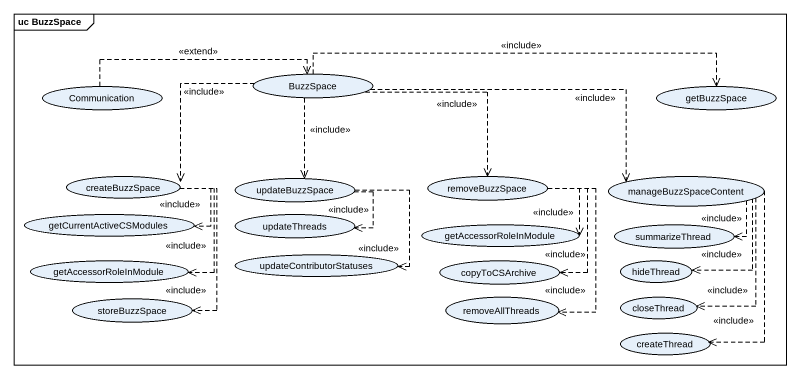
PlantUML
@startuml
mainframe uc BuzzSpace
usecase Communication
usecase BuzzSpace
usecase getBuzzSpace
usecase createBuzzSpace
usecase updateBuzzSpace
usecase removeBuzzSpace
usecase manageBuzzSpaceContent
usecase getCurrentActiveCSModules
usecase updateThreads
usecase getAccessorRoleInModule
usecase summarizeThread
usecase "getAccessorRoleInModule" as getAccessorRoleInModule_2
usecase updateContributorStatuses
usecase copyToCSArchive
usecase hideThread
usecase storeBuzzSpace
usecase removeAllThreads
usecase closeThread
usecase createThread
Communication .right.> BuzzSpace : <<extend>>
BuzzSpace .right.> getBuzzSpace : <<include>>
BuzzSpace .left.> createBuzzSpace : <<include>>
BuzzSpace ..> updateBuzzSpace : <<include>>
BuzzSpace .right.> removeBuzzSpace : <<include>>
BuzzSpace .right.> manageBuzzSpaceContent : <<include>>
createBuzzSpace ..> getCurrentActiveCSModules : <<include>>
createBuzzSpace ..> getAccessorRoleInModule_2 : <<include>>
createBuzzSpace ..> storeBuzzSpace : <<include>>
updateBuzzSpace ..> updateThreads : <<include>>
updateBuzzSpace ..> updateContributorStatuses : <<include>>
removeBuzzSpace ..> getAccessorRoleInModule : <<include>>
removeBuzzSpace ..> copyToCSArchive : <<include>>
removeBuzzSpace ..> removeAllThreads : <<include>>
manageBuzzSpaceContent ..> summarizeThread : <<include>>
manageBuzzSpaceContent ..> hideThread : <<include>>
manageBuzzSpaceContent ..> closeThread : <<include>>
manageBuzzSpaceContent ..> createThread : <<include>>
@enduml
